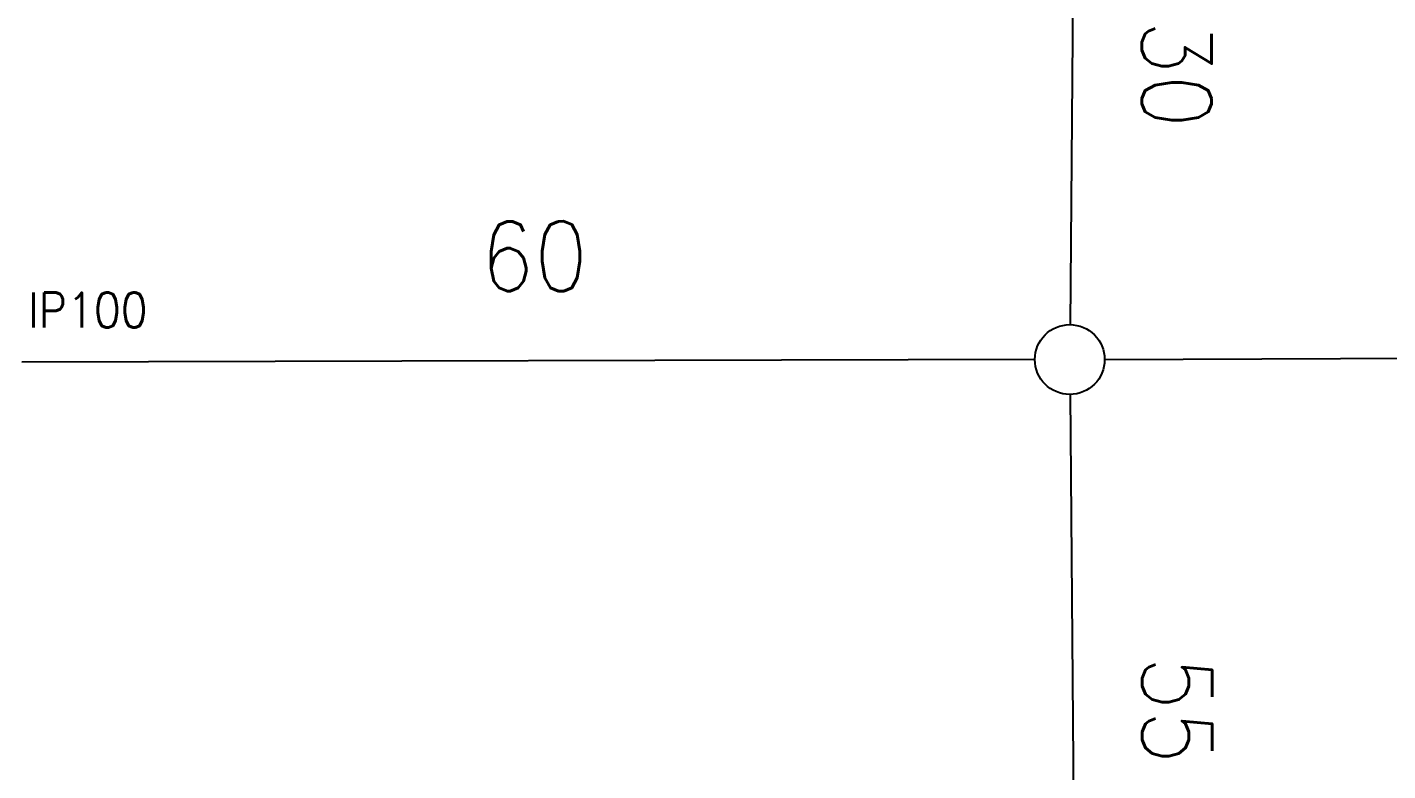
# Model space of a CAD drawing. Header units: inches. Extents: x 47316 to 59086, y 3141 to 11743.
# Drawn here: x 54246.7 to 54344.2, y 8492.8 to 8546.1 of the extents above; entities that cross this region are included whole.
import ezdxf

# ---------------------------------------------------------------- set-up
doc = ezdxf.new("R2010")
doc.units = ezdxf.units.IN
doc.header["$MEASUREMENT"] = 0
doc.styles.get("Standard").update_dxf_attribs({"font": ''})
doc.styles.get('Standard').set_extended_font_data('SimSun')
doc.linetypes.add('_VH_OTCON', pattern='A,0.0001,[7,VeSys.shx,S=0.1,R=0,X=0,Y=0],-0.4,[7,VeSys.shx,S=0.1,R=0,X=0,Y=0],-0.4,["X",Standard,S=1,R=0,X=-0.5,Y=-0.5],-0.0001,[7,VeSys.shx,S=0.1,R=0,X=0,Y=0],-0.4', length=1.2002)
doc.linetypes.add('_VH_UNTAPED', pattern='A,0.0001,[17,VeSys.shx,S=0.1,R=0,X=0,Y=0],-0.4', length=0.4001)

msp = doc.modelspace()

# ---------------------------------------------------------------- linework, layer by layer
at = {"color": 0, "linetype": '_VH_OTCON', "lineweight": -2, "ltscale": 5}
for p, q in [((54321.771, 8561.117), (54321.466, 8524.791)), ((54318.945, 8522.285), (54246.311, 8522.1)), ((54321.465, 8519.792), (54321.828, 8474.918))]:
    msp.add_line(p, q, dxfattribs=at)
at = {"color": 0, "linetype": '_VH_UNTAPED', "lineweight": -2, "ltscale": 5}
msp.add_line((54323.945, 8522.302), (54384.124, 8522.564), dxfattribs=at)
at = {"color": 0, "linetype": 'Continuous', "lineweight": -2}
msp.add_circle((54321.445, 8522.292), 2.5, dxfattribs=at)

# ---------------------------------------------------------------- texts
at = {"color": 7, "linetype": '_VH_OTCON', "lineweight": 18, "ltscale": 5, "char_height": 5, "width": 8.57143, "attachment_point": 1}
for s, insert, rotation in [('\\Fromans.shx;\\W0.9000000000;\\T1.0000000000;\\o\\l30', (54331.619, 8546.597), 270), ('\\Fromans.shx;\\W0.9000000000;\\T1.0000000000;\\o\\l60', (54279.174, 8532.184), 0.14641), ('\\Fromans.shx;\\W0.9000000000;\\T1.0000000000;\\o\\l55', (54331.647, 8500.998), 270)]:
    msp.add_mtext(s, dxfattribs=dict(at, insert=insert, rotation=rotation))
at = {"color": 21, "linetype": 'Continuous', "lineweight": 15, "insert": (54246.74, 8527.093), "char_height": 2.5, "width": 9.53571, "attachment_point": 1}
msp.add_mtext('\\Fromans.shx;\\W0.9000000000;\\T1.0000000000;\\o\\lIP100', dxfattribs=at)

doc.saveas('drawing.dxf')
